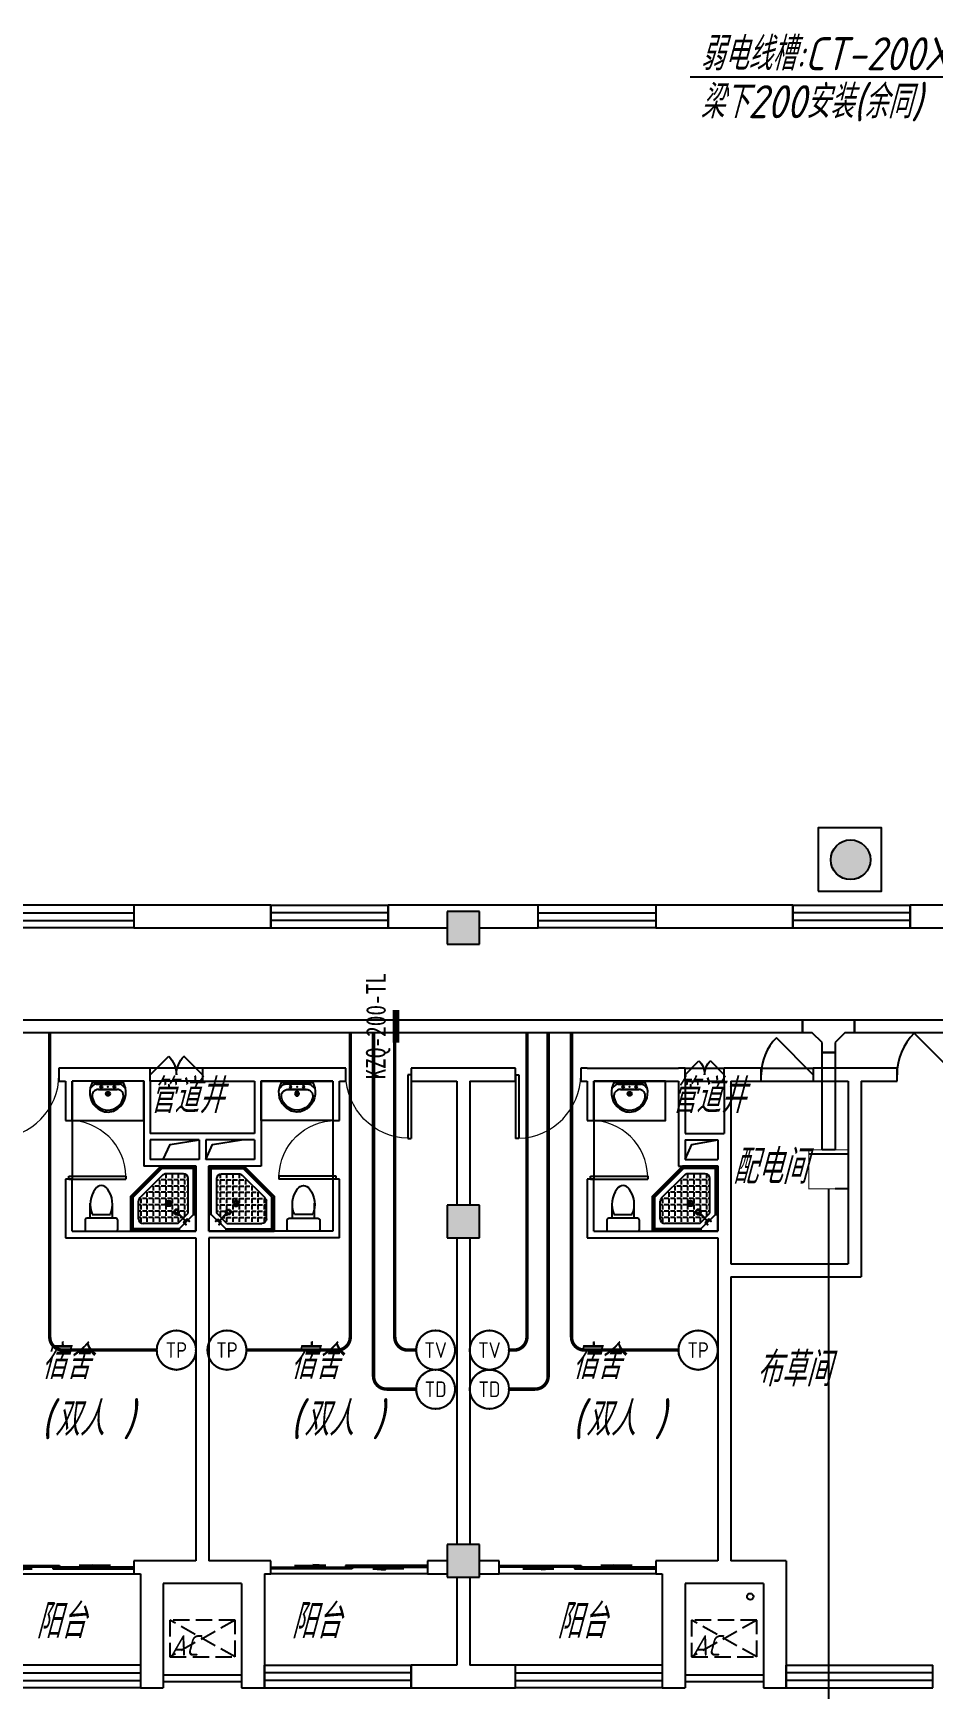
# Model space of a CAD drawing. Extents: x 0 to 2972856, y -1269770 to 0.
# Drawn here: x 2752059 to 2765856, y -1232760 to -1207380 of the extents above; entities that cross this region are included whole.
import ezdxf
from ezdxf.enums import TextEntityAlignment as Align

# ---------------------------------------------------------------- set-up
doc = ezdxf.new("R2010")
doc.units = 0
doc.header["$LTSCALE"] = 1000
doc.header["$PDSIZE"] = 50
doc.linetypes.add('DASH', pattern=[0.35, 0.25, -0.1])
doc.linetypes.add('接地线', pattern=[1.35002, 0.5, -1e-05, 1e-05, 0.5, -0.125, 0.1, -0.125])
for name, color, linetype in [('0000集水坑', 4, 'Continuous'), ('1-建筑底图', 8, 'Continuous'), ('CABLETRAY_DIM', 3, 'Continuous'), ('CABLETRAY_PDS', 4, 'Continuous'), ('EQUIP-通讯', 3, 'Continuous'), ('PUB_TEXT', 7, 'Continuous'), ('WIRE-综合布线', 4, 'Continuous'), ('抗震支吊架', 2, 'Continuous'), ('洁具', 251, 'Continuous'), ('电-线路-接地网', 6, '接地线'), ('空调外机', 251, 'Continuous'), ('防火分区', 255, 'Continuous')]:
    doc.layers.add(name, color=color, linetype=linetype)
doc.styles.add('_TEL_ATTDEF', font='GBENOR', dxfattribs={"width": 0.8, "height": 3, "bigfont": 'GBCBIG'})
doc.styles.add('_TEL_DIM', font='SIMPLEX', dxfattribs={"width": 0.8, "height": 3.5, "bigfont": 'HZTXT'})
doc.styles.add('kzcad', font='', dxfattribs={"width": 0.8})
doc.styles.get("Standard").update_dxf_attribs({"font": 'gbeitc.shx', "bigfont": 'gbcbig.shx'})
doc.styles.get('kzcad').set_extended_font_data('SimSun')
doc.linetypes.add('JIEDI', pattern='A,1.25,-0.25,0.25,-0.25,0.625,["/",Standard,S=0.6,R=0,X=0,Y=-0.3],0.625,-0.25,0.25,-0.25', length=4)

# ---------------------------------------------------------------- blocks, each defined once
blk = doc.blocks.new('19寸标准机柜')
at = {"layer": 'CABLETRAY_PDS'}
blk.add_line((-300, 0), (-100, 0), dxfattribs=at)
at = {"layer": '电-线路-接地网', "color": 3, "linetype": 'JIEDI', "const_width": 15}
blk.add_lwpolyline([(-300, 0), (300, 0), (300, -600), (-300, -600)], close=True, dxfattribs=at)
at = {"layer": '电-线路-接地网', "color": 3, "linetype": 'JIEDI'}
blk.add_lwpolyline([(-300, -531), (300, -531)], dxfattribs=at)
blk = doc.blocks.new('$equip$00003204')
at = {"const_width": 0.05}
blk.add_lwpolyline([(0, 0.5, -1), (0, -0.5, -1), (0, 0.5, 0.021884)], format="xyb", dxfattribs=at)
blk.add_circle((0, 0), 0.5)
for p in [(0, 0.5), (-0.5, 0), (0.5, 0), (0, -0.5)]:
    blk.add_point(p)
at = {"color": 7, "style": '_TEL_ATTDEF'}
blk.add_attdef('$TEXT$', text='', height=0.4, dxfattribs=at).set_placement((0, 0), align=Align.MIDDLE_CENTER)
at = {"color": 7, "style": '_TEL_DIM', "flags": 1}
for tag in ['A', 'REMARK']:
    blk.add_attdef(tag, text='', height=0.00002, dxfattribs=at).set_placement((0, 0), align=Align.MIDDLE_CENTER)
blk = doc.blocks.new('$equip$00003208')
at = {"const_width": 0.05}
blk.add_lwpolyline([(0, 0.5, -1), (0, -0.5, -1), (0, 0.5, 0.021884)], format="xyb", dxfattribs=at)
blk.add_circle((0, 0), 0.5)
for p in [(0, 0.5), (-0.5, 0), (0.5, 0), (0, -0.5)]:
    blk.add_point(p)
at = {"color": 7, "style": '_TEL_ATTDEF'}
blk.add_attdef('$TEXT$', text='', height=0.4, dxfattribs=at).set_placement((0, 0), align=Align.MIDDLE_CENTER)
at = {"color": 7, "style": '_TEL_DIM', "flags": 1}
for tag in ['A', 'REMARK']:
    blk.add_attdef(tag, text='', height=0.00002, dxfattribs=at).set_placement((0, 0), align=Align.MIDDLE_CENTER)
blk = doc.blocks.new('$equip$00003209')
at = {"const_width": 0.05}
blk.add_lwpolyline([(0, 0.5, -1), (0, -0.5, -1), (0, 0.5, 0.021884)], format="xyb", dxfattribs=at)
blk.add_circle((0, 0), 0.5)
for p in [(0, 0.5), (-0.5, 0), (0.5, 0), (0, -0.5)]:
    blk.add_point(p)
at = {"color": 7, "style": '_TEL_ATTDEF'}
blk.add_attdef('$TEXT$', text='', height=0.4, dxfattribs=at).set_placement((0, 0), align=Align.MIDDLE_CENTER)
at = {"color": 7, "style": '_TEL_DIM', "flags": 1}
for tag in ['A', 'REMARK']:
    blk.add_attdef(tag, text='', height=0.00002, dxfattribs=at).set_placement((0, 0), align=Align.MIDDLE_CENTER)
blk = doc.blocks.new('2t21gqw')
at = {"layer": '0000集水坑'}
blk.add_circle((87900, -76400), 50, dxfattribs=at)
blk = doc.blocks.new('A$C2CDD3BEF')
at = {"layer": '防火分区'}
h = blk.add_hatch(color=6, dxfattribs=at)
h.dxf.hatch_style = 1
edge = h.paths.add_edge_path()
edge.add_arc((460, 446), 282, 0, 360)
at = {"layer": '防火分区', "color": 6}
blk.add_lwpolyline([(0, 0), (900, 0), (900, 900), (0, 900)], close=True, dxfattribs=at)
blk.add_circle((460, 446), 282, dxfattribs=at)
blk = doc.blocks.new('1F平面-CAD导入_dwg_Drawing4_t3_dwg_$plan$00001613-474159-1F-927810-1F')
at = {"layer": '洁具'}
for p, q in [((-200, 170), (-430, 170)), ((-260, -140), (-260, 140)), ((-30, 250), (-170, 250)), ((-200, -170), (-200, -220)), ((-170, -250), (-30, -250))]:
    blk.add_line(p, q, dxfattribs=at)
for points in [[(-200, 220), (-200, 170), (-200, -170), (-430, -170)], [(0, -220), (0, 220)]]:
    blk.add_lwpolyline(points, dxfattribs=at)
for centre, radius, start, end in [((-590, 0), 110, 123.4509, 236.5491), ((-413, -227), 398, 67.4505, 126.6381), ((-170, 220), 30, 90, 180), ((-30, 220), 30, 0, 90), ((-413, 227), 398, 233.3619, 292.5495), ((-170, -220), 30, 180, 270), ((-30, -220), 30, 270, 0)]:
    blk.add_arc(centre, radius, start, end, dxfattribs=at)
blk = doc.blocks.new('$lvtry$00000169')
at = {"color": 0}
for p, q in [((259, -36), (259, 0)), ((259, -36), (36, -259)), ((276, -120), (120, -276)), ((144, -151), (291, -298)), ((151, -144), (298, -291)), ((173, -309), (173, -239)), ((183, -213), (205, -213)), ((220, -213), (243, -213)), ((259, -24), (976, -24)), ((259, -36), (964, -36)), ((270, -213), (270, -143)), ((270, -213), (340, -213)), ((270, -263), (270, -239)), ((276, -120), (808, -120)), ((366, -213), (366, -143)), ((366, -213), (436, -213)), ((366, -309), (366, -239)), ((462, -213), (462, -143)), ((462, -213), (532, -213)), ((462, -309), (462, -239)), ((558, -213), (558, -143)), ((558, -213), (628, -213)), ((558, -309), (558, -239)), ((655, -213), (655, -143)), ((655, -213), (725, -213)), ((655, -309), (655, -239)), ((751, -213), (751, -143)), ((751, -213), (821, -213)), ((751, -309), (751, -239)), ((847, -213), (847, -143)), ((847, -213), (880, -213)), ((847, -309), (847, -239)), ((880, -192), (880, -460)), ((964, -36), (976, -24)), ((964, -36), (964, -525)), ((976, -24), (976, -530)), ((36, -259), (0, -259)), ((24, -259), (24, -976)), ((36, -259), (36, -964)), ((120, -276), (120, -808)), ((120, -309), (147, -309)), ((120, -405), (147, -405)), ((120, -501), (147, -501)), ((173, -309), (243, -309)), ((173, -405), (173, -335)), ((173, -405), (243, -405)), ((173, -501), (173, -431)), ((173, -501), (243, -501)), ((270, -405), (270, -335)), ((270, -405), (340, -405)), ((270, -501), (270, -431)), ((270, -501), (340, -501)), ((334, -309), (340, -309)), ((366, -309), (436, -309)), ((366, -405), (366, -335)), ((366, -405), (379, -405)), ((366, -501), (366, -431)), ((366, -501), (436, -501)), ((462, -309), (532, -309)), ((462, -405), (462, -335)), ((462, -405), (532, -405)), ((462, -501), (462, -431)), ((462, -501), (532, -501)), ((558, -309), (628, -309)), ((558, -405), (558, -335)), ((558, -405), (628, -405)), ((558, -501), (558, -431)), ((558, -501), (628, -501)), ((655, -309), (725, -309)), ((655, -405), (655, -335)), ((655, -405), (725, -405)), ((655, -501), (655, -431)), ((655, -501), (725, -501)), ((751, -309), (821, -309)), ((751, -405), (751, -335)), ((751, -405), (821, -405)), ((751, -501), (751, -431)), ((751, -501), (821, -501)), ((847, -309), (880, -309)), ((847, -405), (847, -335)), ((847, -405), (880, -405)), ((847, -501), (847, -431)), ((847, -501), (867, -501)), ((120, -598), (147, -598)), ((120, -694), (147, -694)), ((173, -598), (173, -528)), ((173, -598), (243, -598)), ((173, -694), (173, -624)), ((173, -694), (243, -694)), ((173, -790), (173, -720)), ((270, -598), (270, -528)), ((270, -598), (340, -598)), ((270, -694), (270, -624)), ((270, -694), (340, -694)), ((270, -790), (270, -720)), ((366, -598), (366, -528)), ((366, -598), (436, -598)), ((366, -694), (366, -624)), ((366, -694), (436, -694)), ((366, -790), (366, -720)), ((462, -598), (462, -528)), ((462, -598), (532, -598)), ((462, -694), (462, -624)), ((462, -694), (532, -694)), ((462, -790), (462, -720)), ((859, -511), (511, -859)), ((964, -525), (525, -964)), ((976, -530), (530, -976)), ((558, -598), (558, -528)), ((558, -598), (628, -598)), ((558, -694), (558, -624)), ((558, -694), (628, -694)), ((558, -790), (558, -720)), ((655, -598), (655, -528)), ((655, -598), (725, -598)), ((655, -694), (655, -624)), ((655, -694), (676, -694)), ((751, -598), (751, -528)), ((751, -598), (773, -598)), ((964, -525), (976, -530)), ((36, -964), (24, -976)), ((24, -976), (530, -976)), ((36, -964), (525, -964)), ((120, -790), (147, -790)), ((173, -790), (243, -790)), ((173, -878), (173, -816)), ((192, -880), (460, -880)), ((270, -790), (340, -790)), ((270, -880), (270, -816)), ((366, -790), (436, -790)), ((366, -880), (366, -816)), ((462, -790), (532, -790)), ((462, -880), (462, -816)), ((525, -964), (530, -976)), ((558, -790), (580, -790))]:
    blk.add_line(p, q, dxfattribs=at)
blk.add_lwpolyline([(0, 0), (0, -1000), (540, -1000), (1000, -540), (1000, 0)], close=True)
for points in [[(0, 0), (0, -1000)], [(0, 0), (1000, 0)], [(1000, 0), (1000, -540)], [(136, -190), (148, -178), (132, -162), (121, -174)], [(190, -136), (178, -148), (162, -132), (174, -121)], [(1000, -540), (540, -1000)], [(0, -1000), (540, -1000)]]:
    blk.add_lwpolyline(points, close=True, dxfattribs=at)
for radius in [43.8, 31.1]:
    blk.add_circle((416, -428), radius, dxfattribs=at)
for centre, radius, start, end in [((808, -192), 72, 0, 90), ((296, -296), 40.6, 142.583, 128.4197), ((296, -296), 28.6, 145.828, 125.6599), ((808, -460), 72, 315, 0), ((192, -808), 72, 180, 270), ((460, -808), 72, 270, 315)]:
    blk.add_arc(centre, radius, start, end, dxfattribs=at)
for p in [(103, -156, 0), (156, -102, 0), (416, -428, 0)]:
    blk.add_point(p, dxfattribs=at)
blk = doc.blocks.new('$lvtry$00000178')
at = {"color": 0}
for p, q in [((-238, 0), (238, 0)), ((-214, -36), (-272, -91)), ((-180, -23), (180, -23)), ((-142, -105), (140, -105)), ((140, -105), (-142, -105)), ((216, -37), (268, -91))]:
    blk.add_line(p, q, dxfattribs=at)
blk.add_lwpolyline([(-104, -430, 0.224698), (110, -425, 0.348046), (269, -79), (239, 0), (-241, 0), (-271, -79, 0.356844)], format="xyb", close=True, dxfattribs=at)
for centre, radius in [((-100, -65), 16.3), ((1, -172), 31.6), ((100, -65), 16.3)]:
    blk.add_circle(centre, radius, dxfattribs=at)
at = {"color": 0, "lineweight": 13}
blk.add_circle((1, -172), 23, dxfattribs=at)
at = {"color": 0}
for centre, radius, start, end in [((-142, -205), 100, 90, 190.5602), ((-1, -179), 243, 190.5602, 349.4398), ((-180, -73), 50, 90, 133.181), ((140, -205), 100, 349.4398, 90), ((180, -73), 50, 44.5607, 90)]:
    blk.add_arc(centre, radius, start, end, dxfattribs=at)
for p in [(0, -65), (1, -172)]:
    blk.add_point(p, dxfattribs=at)
blk = doc.blocks.new('A$C70365C93')
at = {"layer": '洁具'}
blk.add_lwpolyline([(-1900, 2300), (-1900, 1700), (-800, 1700), (-800, 2300)], close=True, dxfattribs=at)
blk.add_blockref('$lvtry$00000178', (-1350, 2280), dxfattribs=at)
at = {"layer": '洁具', "rotation": 180}
blk.add_blockref('$lvtry$00000169', (0, 0), dxfattribs=at)
at = {"layer": '洁具', "extrusion": (0, 0, -1), "xscale": -1, "zscale": -1, "rotation": 90}
blk.add_blockref('1F平面-CAD导入_dwg_Drawing4_t3_dwg_$plan$00001613-474159-1F-927810-1F', (1450, 0), dxfattribs=at)
blk = doc.blocks.new('A$Cf5a72a1b')
at = {"layer": '空调外机', "linetype": 'DASH'}
for p, q in [((1000, 563), (0, 0)), ((1000, 0), (0, 563))]:
    blk.add_line(p, q, dxfattribs=at)
blk.add_lwpolyline([(1000, 563), (0, 563), (0, 0), (1000, 0)], close=True, dxfattribs=at)
at = {"layer": 'PUB_TEXT'}
blk.add_text('AC', height=315, dxfattribs=at).set_placement((5, 18))
blk = doc.blocks.new('$WINLIB2D$00000001')
at = {"color": 0}
for points in [[(-0.5, 0.5), (-0.5, -0.5)], [(-0.5, 0.5), (0.5, 0.5)], [(0.5, -0.5), (0.5, 0.5)], [(0.5, 0.167), (-0.5, 0.167)], [(0.5, -0.167), (-0.5, -0.167)], [(-0.5, -0.5), (0.5, -0.5)]]:
    blk.add_lwpolyline(points, dxfattribs=at)
blk = doc.blocks.new('$DorLib2D$00000131')
at = {"color": 0, "linetype": 'Continuous'}
for p, q in [((-0.5, 0.125), (-0.5, 0)), ((0.019, 0.125), (-0.5, 0.125)), ((0.019, 0), (0.019, 0.125)), ((0.15, 0.125), (0.232, 0.197)), ((0.35, 0.125), (0.15, 0.125)), ((0.232, 0.197), (0.232, 0.125)), ((-0.5, 0), (0.019, 0)), ((-0.024, 0), (0.5, 0)), ((-0.024, -0.125), (-0.024, 0)), ((0.5, 0), (0.5, -0.125)), ((-0.35, -0.125), (-0.15, -0.125)), ((-0.232, -0.197), (-0.232, -0.125)), ((-0.15, -0.125), (-0.232, -0.197)), ((0.5, -0.125), (-0.024, -0.125))]:
    blk.add_line(p, q, dxfattribs=at)
blk = doc.blocks.new('$DorLib2D$00000114')
at = {"color": 0}
blk.add_line((0.5, 0), (-0.207, 0.707), dxfattribs=at)
blk.add_arc((0.5, 0), 1, 135, 180, dxfattribs=at)
blk = doc.blocks.new('$DorLib2D$00000116')
at = {"color": 0}
for p, q in [((-0.5, 0), (-0.146, 0.354)), ((0.5, 0), (0.146, 0.354))]:
    blk.add_line(p, q, dxfattribs=at)
for centre, start, end in [((-0.5, 0), 0, 45), ((0.5, 0), 135, 180)]:
    blk.add_arc(centre, 0.5, start, end, dxfattribs=at)
blk = doc.blocks.new('$DorLib2D$00000001')
for p, q in [((0.45, 0.975), (0.5, 0.975)), ((0.45, 0), (0.45, 0.975)), ((0.5, 0), (0.5, 0.975)), ((0.5, 0), (0.45, 0))]:
    blk.add_line(p, q)
at = {"lineweight": 13}
blk.add_arc((0.475, 0), 0.975, 91.4693, 180, dxfattribs=at)
blk = doc.blocks.new('1-三层建筑底图')
at = {"layer": '1-建筑底图'}
for points in [[(83450, 9700), (82950, 9700), (82950, 9200), (83450, 9200)], [(83450, 5200), (82950, 5200), (82950, 4700), (83450, 4700)], [(83450, 0), (82950, 0), (82950, -500), (83450, -500)]]:
    blk.add_hatch(color=256, dxfattribs=at).paths.add_polyline_path(points)
for p, q in [((80250, 9800), (78150, 9800)), ((78150, 9800), (78150, 9450)), ((80250, 9450), (80250, 9800)), ((83200, 9800), (82050, 9800)), ((82050, 9800), (82050, 9450)), ((83450, 9700), (82950, 9700)), ((82950, 9700), (82950, 9200)), ((84350, 9800), (83200, 9800)), ((83450, 9200), (83450, 9700)), ((84350, 9450), (84350, 9800)), ((88250, 9800), (86150, 9800)), ((86150, 9800), (86150, 9450)), ((88250, 9450), (88250, 9800)), ((91200, 9800), (90050, 9800)), ((90050, 9800), (90050, 9450)), ((78150, 9450), (80250, 9450)), ((82050, 9450), (82950, 9450)), ((83450, 9450), (84350, 9450)), ((86150, 9450), (88250, 9450)), ((90050, 9450), (90950, 9450)), ((82950, 9200), (83450, 9200)), ((77100, 7300), (77000, 7300)), ((77000, 7300), (77000, 7100)), ((78300, 7300), (77100, 7300)), ((78400, 7300), (78300, 7300)), ((79200, 7300), (78400, 7300)), ((78400, 7100), (78400, 7300)), ((80100, 7300), (79200, 7300)), ((79200, 7300), (79200, 7100)), ((81300, 7300), (80100, 7300)), ((81400, 7300), (81300, 7300)), ((81400, 7100), (81400, 7300)), ((83200, 7300), (82400, 7300)), ((82400, 7300), (82400, 7100)), ((84000, 7300), (83200, 7300)), ((84000, 7100), (84000, 7300)), ((85100, 7300), (85000, 7300)), ((85000, 7300), (85000, 7100)), ((85100, 7300), (86500, 7300)), ((86600, 7300), (86500, 7300)), ((86600, 7300), (87200, 7300)), ((86600, 7100), (86600, 7300)), ((87765.7, 7300), (87200, 7300)), ((87200, 7100), (87200, 7300)), ((87765.7, 7300, 100), (88565.7, 7300, 100)), ((87765.7, 7100), (87765.7, 7300)), ((89200, 7300), (88565.7, 7300)), ((88565.7, 7300), (88565.7, 7100)), ((89850, 7300), (89200, 7300)), ((89850, 7100), (89850, 7300)), ((77000, 7100), (77100, 7100)), ((77100, 7100), (77100, 6500)), ((78300, 7100), (77200, 7100)), ((77200, 6500), (77200, 7100)), ((78300, 7100), (78300, 6300)), ((79200, 7100), (78400, 7100)), ((78400, 7100), (78400, 6300)), ((79200, 7100), (80000, 7100)), ((80000, 7100), (80000, 6300)), ((81200, 7100), (80100, 7100)), ((80100, 7100), (80100, 6300)), ((81200, 7100), (81200, 6500)), ((81300, 6500), (81300, 7100)), ((81300, 7100), (81400, 7100)), ((82400, 7100), (83100, 7100)), ((83100, 7100), (83100, 5200)), ((83300, 7100), (84000, 7100)), ((83300, 7100), (83300, 5200)), ((85000, 7100), (85100, 7100)), ((85100, 7100), (85100, 6500)), ((85200, 7100), (86500, 7100)), ((85200, 6500), (85200, 7100)), ((86500, 7100), (86500, 6300)), ((86600, 7100), (87200, 7100)), ((86600, 7100), (86600, 6300)), ((87200, 7100), (87200, 6300)), ((87300, 7100), (87765.7, 7100)), ((87300, 7100), (87300, 6300)), ((87765.7, 7100, 100), (88565.7, 7100, 100)), ((88565.7, 7100), (89100, 7100)), ((89100, 7100), (89100, 4300)), ((89300, 7100), (89850, 7100)), ((89300, 7100), (89300, 4100)), ((77100, 6500), (77200, 6500)), ((77200, 6500), (77200, 5600)), ((81200, 6500), (81200, 5600)), ((81200, 6500), (81300, 6500)), ((85100, 6500), (85200, 6500)), ((85200, 6500), (85200, 5600)), ((78300, 6300), (78300, 5800)), ((79200, 6300), (78400, 6300)), ((79150, 6200), (78400, 6200)), ((78400, 6200), (78400, 5900)), ((79150, 6200), (79150, 5900)), ((80000, 6300), (79200, 6300)), ((80000, 6200), (79250, 6200)), ((79250, 6200), (79250, 5900)), ((80000, 6200), (80000, 5900)), ((80100, 6300), (80100, 5800)), ((86500, 6300), (86500, 5800)), ((86600, 6300), (87200, 6300)), ((86600, 6200), (86600, 5900)), ((86600, 6200), (87100, 6200)), ((87100, 6200), (87100, 5900)), ((87300, 6300), (87300, 5900)), ((79150, 5900), (78400, 5900)), ((80000, 5900), (79250, 5900)), ((86600, 5900), (87100, 5900)), ((87300, 5900), (87300, 4700)), ((77200, 5600), (77100, 5600)), ((77100, 5600), (77100, 4700)), ((77200, 4800), (77200, 5600)), ((79100, 5800), (78300, 5800)), ((79100, 5800), (79100, 4800)), ((79300, 5800), (79300, 4800)), ((80100, 5800), (79300, 5800)), ((81300, 5600), (81200, 5600)), ((81200, 5600), (81200, 4800)), ((81300, 4700), (81300, 5600)), ((85200, 5600), (85100, 5600)), ((85100, 5600), (85100, 4700)), ((85200, 4800), (85200, 5600)), ((86500, 5800), (87100, 5800)), ((87100, 5800), (87100, 4800)), ((83450, 5200), (82950, 5200)), ((82950, 5200), (82950, 4700)), ((83450, 4700), (83450, 5200)), ((77100, 4700), (79100, 4700)), ((77200, 4800), (79100, 4800)), ((79100, 4700), (79100, -250)), ((81200, 4800), (79300, 4800)), ((81300, 4700), (79300, 4700)), ((79300, 4700), (79300, -250)), ((82950, 4700), (83450, 4700)), ((83100, 4700), (83100, 0)), ((83300, 4700), (83300, 0)), ((85100, 4700), (87100, 4700)), ((85200, 4800), (87100, 4800)), ((87100, 4700), (87100, 4200)), ((87300, 4700), (87300, 4300)), ((87100, 4200), (87100, -250)), ((87300, 4300), (89100, 4300)), ((87300, 4100), (87300, -250)), ((87300, 4100), (89300, 4100)), ((83450, 0), (82950, 0)), ((82950, 0), (82950, -500)), ((83450, -500), (83450, 0)), ((78500, -250), (78150, -250)), ((78150, -250), (78150, -450)), ((79100, -250), (78500, -250)), ((79900, -250), (79300, -250)), ((80250, -250), (79900, -250)), ((80250, -450), (80250, -250)), ((82950, -250), (82650, -250)), ((82650, -250), (82650, -450)), ((83750, -250), (83450, -250)), ((83750, -450), (83750, -250)), ((86500, -250), (86150, -250)), ((86150, -250), (86150, -450)), ((87100, -250), (86500, -250)), ((88150, -250), (87300, -250)), ((88150, -250), (88150, -1850)), ((75750, -450), (78150, -450)), ((78150, -450), (78250, -450)), ((78250, -450), (78250, -1850)), ((80150, -450), (80150, -1850)), ((80150, -450), (80250, -450)), ((82650, -450), (80250, -450)), ((82650, -450), (82950, -450)), ((82950, -500), (83450, -500)), ((83100, -500), (83100, -1850)), ((83300, -500), (83300, -1850)), ((83450, -450), (83750, -450)), ((86150, -450), (83750, -450)), ((86150, -450), (86250, -450)), ((86250, -450), (86250, -1850)), ((78600, -600), (78600, -2200)), ((79200, -600), (78600, -600)), ((79800, -600), (79200, -600)), ((79800, -600), (79800, -2200)), ((87200, -600), (86600, -600)), ((86600, -600), (86600, -2200)), ((87800, -600), (87200, -600)), ((87800, -600), (87800, -2200)), ((78250, -1850), (78250, -2200)), ((80150, -2200), (80150, -1850)), ((83100, -1850), (82400, -1850)), ((82400, -1850), (82400, -2200)), ((84000, -1850), (83300, -1850)), ((84000, -2200), (84000, -1850)), ((86250, -1850), (86250, -2200)), ((88150, -2200), (88150, -1850)), ((78250, -2200), (78600, -2200)), ((79800, -2200), (80150, -2200)), ((82400, -2200), (83200, -2200)), ((83200, -2200), (84000, -2200)), ((86250, -2200), (86600, -2200)), ((87800, -2200), (88150, -2200))]:
    blk.add_line(p, q, dxfattribs=at)
for points in [[(78600, 5900), (78703.6, 6130.3), (79150, 6200)], [(79250, 5900), (79353.6, 6130.3), (79800, 6200)], [(86600, 5900), (86703.6, 6130.3), (87100, 6200)], [(78600, -2000), (79800, -2000)], [(86600, -2000), (87800, -2000)], [(78600, -2100), (79800, -2100)], [(86600, -2100), (87800, -2100)]]:
    blk.add_lwpolyline(points, dxfattribs=at)
for name, p in [('2t21gqw', (-300, 75600)), ('A$C70365C93', (79100, 4800)), ('A$C70365C93', (87100, 4800)), ('A$Cf5a72a1b', (78700.5, -1723.5)), ('A$Cf5a72a1b', (86700.5, -1723.5))]:
    blk.add_blockref(name, p, dxfattribs=at)
for name, p, xscale, yscale, zscale in [('A$C2CDD3BEF', (88640.6, 10013), 1.08, 1.08, 1.08), ('$WINLIB2D$00000001', (77250, 9625), -1800, 350, -1800), ('$WINLIB2D$00000001', (81150, 9625), 1800, 350, 1800), ('$WINLIB2D$00000001', (85250, 9625), -1800, 350, -1800), ('$WINLIB2D$00000001', (89150, 9625), 1800, 350, 1800), ('$DorLib2D$00000114', (88165.7, 7200), 800, 800, 200), ('$DorLib2D$00000116', (86900, 7200), -600, 600, 200), ('$DorLib2D$00000001', (76500, 7200), -1000, -1000, -1000), ('$DorLib2D$00000001', (81900, 7200), 1000, -1000, 1000), ('$DorLib2D$00000001', (84500, 7200), -1000, -1000, -1000), ('$DorLib2D$00000131', (76950, -350), -2400, -200, -2400)]:
    blk.add_blockref(name, p, dxfattribs=dict(at, xscale=xscale, yscale=yscale, zscale=zscale))
for name, p, xscale, yscale, zscale, rotation in [('$DorLib2D$00000114', (90300, 7200), -900, -900, 200, 180), ('$DorLib2D$00000116', (78800, 7200), 800, -800, 200, 179.9999999994664), ('$DorLib2D$00000001', (77150, 6050), 900, 900, 900, 269.9999999994664), ('$DorLib2D$00000001', (81250, 6050), 900, -900, 900, 269.9999999994664), ('$DorLib2D$00000001', (85150, 6050), 900, 900, 900, 270), ('$DorLib2D$00000131', (81450, -350), -2400, 200, -2400, 180), ('$DorLib2D$00000131', (84950, -350), 2400, 200, 2400, 180), ('$WINLIB2D$00000001', (77125, -2025), 2249.999999993481, -350, 2249.999999993481, 180), ('$WINLIB2D$00000001', (81275, -2025), -2249.999999993481, -350, -2249.999999993481, 180), ('$WINLIB2D$00000001', (85125, -2025), 2249.999999993481, -350, 2249.999999993481, 180), ('$WINLIB2D$00000001', (89275, -2025), -2249.999999993481, -350, -2249.999999993481, 180)]:
    blk.add_blockref(name, p, dxfattribs=dict(at, xscale=xscale, yscale=yscale, zscale=zscale, rotation=rotation))
at = {"layer": '1-建筑底图', "xscale": -1, "rotation": 359.9999999999999}
blk.add_blockref('A$C70365C93', (79300, 4800), dxfattribs=at)
at = {"layer": '1-建筑底图'}
for s, p in [('管道井', (78385.3, 6613)), ('管道井', (86385.3, 6613)), ('配电间', (87330, 5527.7)), ('宿舍', (76724.6, 2536.2)), ('宿舍', (80545.4, 2536.2)), ('宿舍', (84867.6, 2536.2)), ('布草间', (87692.7, 2423.7)), ('(', (76724.6, 1664.1)), ('双人', (76934.6, 1664.1)), (')', (77984.6, 1664.1)), ('(', (80545.4, 1664.1)), ('双人', (80755.4, 1664.1)), (')', (81805.4, 1664.1)), ('(', (84867.6, 1664.1)), ('双人', (85077.6, 1664.1)), (')', (86127.6, 1664.1)), ('阳台', (76646, -1438.1)), ('阳台', (80560.5, -1438.1)), ('阳台', (84633, -1438.1))]:
    blk.add_text(s, height=525, dxfattribs=at).set_placement(p)

msp = doc.modelspace()

# ---------------------------------------------------------------- linework, layer by layer
at = {"layer": 'CABLETRAY_DIM', "linetype": 'ByBlock'}
for p, q in [((2770260, -1208054), (2762132, -1208054)), ((2764256, -1225096), (2764256, -1233929))]:
    msp.add_line(p, q, dxfattribs=at)
at = {"layer": 'CABLETRAY_PDS', "linetype": 'ByBlock'}
for p, q in [((2684556, -1222503), (2763856, -1222503)), ((2763856, -1222503), (2763856, -1222703)), ((2763856, -1222503), (2764656, -1222503)), ((2763856, -1222703), (2763856, -1222503)), ((2764656, -1222703), (2764656, -1222503)), ((2764656, -1222503), (2771300, -1222503)), ((2764656, -1222503), (2764656, -1222703)), ((2763856, -1222703), (2684556, -1222703)), ((2764006, -1222703), (2763856, -1222703)), ((2764156, -1222853), (2764006, -1222703)), ((2764506, -1222703), (2764356, -1222853)), ((2764656, -1222703), (2764506, -1222703)), ((2771300, -1222703), (2764656, -1222703)), ((2764156, -1223003), (2764156, -1222853)), ((2764156, -1223003), (2764356, -1223003)), ((2764156, -1224496), (2764156, -1223003)), ((2764356, -1223003), (2764156, -1223003)), ((2764356, -1222853), (2764356, -1223003)), ((2764356, -1223003), (2764356, -1224496)), ((2764356, -1224496), (2764156, -1224496))]:
    msp.add_line(p, q, dxfattribs=at)
at = {"layer": 'WIRE-综合布线', "linetype": 'Continuous', "const_width": 52.5}
for points in [[(2752315, -1222703), (2752315, -1227367, 0.414214), (2752515, -1227567), (2753956, -1227567)], [(2756922, -1222703), (2756922, -1227367, -0.414214), (2756722, -1227567), (2755332, -1227567)], [(2757931, -1228165), (2757479, -1228165, -0.414214), (2757279, -1227965), (2757279, -1222703)], [(2757931, -1227567), (2757805, -1227567, -0.414214), (2757605, -1227367), (2757605, -1222703)], [(2759356, -1228165), (2759757, -1228165, 0.414214), (2759957, -1227965), (2759957, -1222703)], [(2759356, -1227567), (2759431, -1227567, 0.414214), (2759631, -1227367), (2759631, -1222703)], [(2760315, -1222703), (2760315, -1227367, 0.414214), (2760515, -1227567), (2761956, -1227567)]]:
    msp.add_lwpolyline(points, format="xyb", dxfattribs=at)
at = {"layer": '抗震支吊架', "color": 2, "const_width": 100}
msp.add_lwpolyline([(2757624, -1222853), (2757624, -1222353)], dxfattribs=at)

# ---------------------------------------------------------------- block references
at = {"layer": '1-建筑底图', "linetype": 'ByBlock'}
msp.add_blockref('1-三层建筑底图', (2675456, -1230546), dxfattribs=at)
at = {"layer": 'EQUIP-通讯', "linetype": 'JIEDI', "xscale": 600, "yscale": 600, "zscale": 600}
for name, p, values in [('$equip$00003208', (2754256, -1227567), {'$TEXT$': 'TP'}), ('$equip$00003204', (2759056, -1227567), {'$TEXT$': 'TV'}), ('$equip$00003208', (2762256, -1227567), {'$TEXT$': 'TP'}), ('$equip$00003209', (2759056, -1228167), {'$TEXT$': 'TD'})]:
    msp.add_blockref(name, p, dxfattribs=at).add_auto_attribs(values)
at = {"layer": 'EQUIP-通讯', "linetype": 'JIEDI'}
ref = msp.add_blockref('$equip$00003208', (2755032, -1227567), dxfattribs=dict(at, xscale=-600, yscale=600, zscale=600))
ref.add_attrib('$TEXT$', 'TP', dxfattribs={"layer": '0', "color": 7, "height": 240, "style": '_TEL_ATTDEF'}).set_placement((2755032, -1227567), align=Align.MIDDLE_CENTER)
ref = msp.add_blockref('$equip$00003204', (2758231, -1227567), dxfattribs=dict(at, xscale=-600, yscale=600, zscale=600))
ref.add_attrib('$TEXT$', 'TV', dxfattribs={"layer": '0', "color": 7, "height": 240, "style": '_TEL_ATTDEF'}).set_placement((2758231, -1227567), align=Align.MIDDLE_CENTER)
ref = msp.add_blockref('$equip$00003209', (2758231, -1228167), dxfattribs=dict(at, xscale=-600, yscale=600, zscale=600))
ref.add_attrib('$TEXT$', 'TD', dxfattribs={"layer": '0', "color": 7, "height": 240, "style": '_TEL_ATTDEF'}).set_placement((2758231, -1228167), align=Align.MIDDLE_CENTER)
at = {"layer": '电-线路-接地网', "linetype": 'ByBlock', "rotation": 180}
msp.add_blockref('19寸标准机柜', (2764256, -1225096), dxfattribs=at)

# ---------------------------------------------------------------- texts
at = {"layer": 'CABLETRAY_DIM', "color": 7, "linetype": 'ByBlock'}
for s, p in [('弱电线槽:CT-200X100（W*H）', (2762290, -1207949)), ('梁下200安装(余同) ', (2762290, -1208684))]:
    msp.add_text(s, height=506.38, dxfattribs=at).set_placement(p)
at = {"layer": '抗震支吊架', "color": 2, "style": 'kzcad', "width": 0.8}
msp.add_text('KZQ-200-TL', height=300, rotation=89.8854, dxfattribs=at).set_placement((2757464, -1222603), align=Align.CENTER)

doc.saveas('drawing.dxf')
